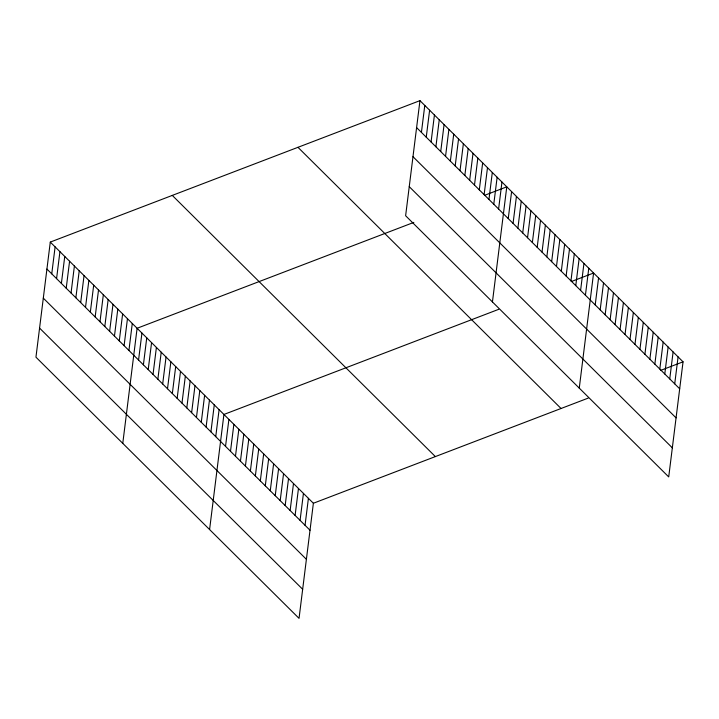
<?xml version="1.0" encoding="UTF-8"?>
<svg xmlns="http://www.w3.org/2000/svg" width="719" height="719" viewBox="0 0 719 719"><rect width="100%" height="100%" fill="white"/><g stroke="black" fill="none" stroke-linecap="round" stroke-linejoin="round"><path stroke-width="1.08" d="M50.285 242.087L35.95 357.181L299.041 618.358L313.376 503.255L50.285 242.087L419.959 100.642L683.05 361.819L668.715 476.913L405.624 215.745L419.959 100.642M51.75 273.849L55.111 246.878M56.576 278.63L59.929 251.659M61.394 283.421L64.755 256.449M66.22 288.211L69.581 261.24M71.046 293.001L74.399 266.03M75.863 297.783L79.225 270.811M80.69 302.573L84.051 275.602M85.516 307.364L88.868 280.392M90.333 312.154L93.695 285.182M95.16 316.935L98.521 289.964M99.986 321.726L103.338 294.754M104.803 326.516L108.165 299.544M109.63 331.306L112.991 304.335M114.456 336.088L117.808 309.116M119.273 340.878L122.634 313.906M124.099 345.668L127.461 318.697M128.926 350.459L132.278 323.487M122.769 443.371L137.104 328.268L413.838 222.396M138.569 360.03L141.931 333.059M143.396 364.821L146.748 337.849M148.213 369.611L151.574 342.639M153.039 374.401L156.4 347.421M157.865 379.183L161.218 352.211M162.683 383.973L166.044 357.001M167.509 388.763L170.87 361.792M172.335 393.554L175.688 366.573M177.153 398.335L180.514 371.363M181.979 403.125L185.34 376.154M186.805 407.916L190.158 380.944M191.622 412.706L194.984 385.735M196.449 417.487L199.81 390.516M201.275 422.278L204.627 395.306M206.092 427.068L209.454 400.097M210.919 431.858L214.28 404.887M215.745 436.64L219.097 409.668M209.589 529.552L223.924 414.459L498.716 309.323M225.532 446.364L228.894 419.393M230.502 451.298L233.864 424.327M235.473 456.232L238.834 429.261M240.443 461.167L243.804 434.195M245.413 466.101L248.774 439.129M250.383 471.035L253.744 444.063M255.353 475.96L258.714 448.989M260.323 480.894L263.675 453.923M265.293 485.828L268.645 458.857M270.263 490.762L273.615 463.791M275.224 495.697L278.586 468.725M280.194 500.631L283.556 473.659M285.164 505.565L288.526 478.593M290.134 510.499L293.496 483.528M295.105 515.433L298.466 488.462M300.075 520.367L303.436 493.396M305.045 525.301L308.406 498.321M421.424 132.404L424.785 105.432M426.25 137.194L429.611 110.223M431.076 141.985L434.429 115.013M435.894 146.766L439.255 119.794M440.72 151.556L444.081 124.585M445.546 156.347L448.899 129.375M450.364 161.137L453.725 134.165M455.19 165.918L458.551 138.947M460.016 170.709L463.369 143.737M464.834 175.499L468.195 148.527M469.66 180.289L473.021 153.318M474.486 185.071L477.838 158.099M479.303 189.861L482.665 162.889M484.13 194.651L487.491 167.68M488.956 199.442L492.308 172.47M493.773 204.232L497.135 177.251M498.6 209.013L501.961 182.042M492.443 301.926L506.778 186.832L484.516 195.352M508.243 218.594L511.604 191.622M513.069 223.384L516.431 196.404M517.896 228.166L521.248 201.194M522.713 232.956L526.074 205.985M527.539 237.746L530.901 210.775M532.366 242.537L535.718 215.565M537.183 247.318L540.544 220.347M542.009 252.108L545.37 225.137M546.835 256.899L550.188 229.927M551.653 261.689L555.014 234.718M556.479 266.47L559.84 239.499M561.305 271.261L564.658 244.289M566.123 276.051L569.484 249.08M570.949 280.841L574.31 253.87M575.775 285.623L579.128 258.651M580.593 290.413L583.954 263.442M585.419 295.203L588.78 268.232M579.262 388.116L593.597 273.022L571.335 281.542M595.206 304.928L598.567 277.956M600.176 309.862L603.538 282.882M605.146 314.787L608.508 287.816M610.116 319.721L613.478 292.75M615.087 324.655L618.448 297.684M620.057 329.59L623.418 302.618M625.027 334.524L628.388 307.552M629.997 339.458L633.358 312.486M634.967 344.392L638.328 317.421M639.937 349.326L643.298 322.355M644.907 354.26L648.268 327.289M649.877 359.194L653.229 332.214M654.847 364.12L658.2 337.148M659.808 369.054L663.17 342.082M664.778 373.988L668.14 347.016M669.749 378.922L673.11 351.951M674.719 383.856L678.08 356.885M313.376 503.255L588.169 398.119M660.779 370.339L683.05 361.819M416.607 127.614L679.689 388.79M412.985 156.697L676.067 417.874M409.246 186.661L672.337 447.838M297.972 147.323L561.054 408.491M172.281 195.406L435.363 456.583M46.924 269.059L310.015 530.227M43.302 298.142L306.393 559.31M39.572 328.098L302.663 589.274"/></g></svg>
